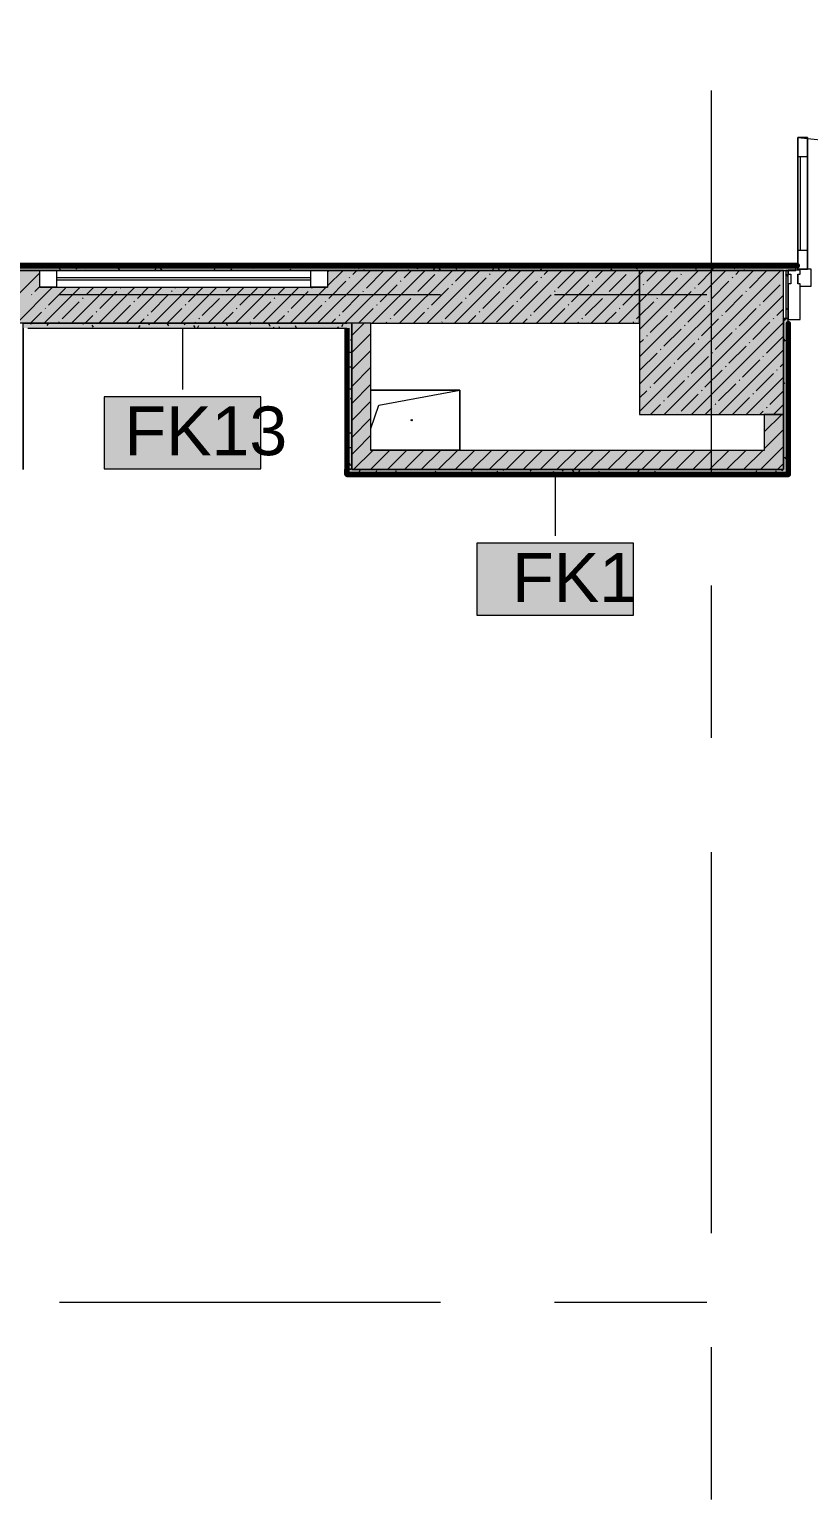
# Model space of a CAD drawing. Header units: millimetres. Extents: x -3817 to 677485, y -22715 to 103890.
# Drawn here: x 571534 to 574783, y 4653 to 10782 of the extents above; entities that cross this region are included whole.
import ezdxf

# ---------------------------------------------------------------- set-up
doc = ezdxf.new("R2010")
doc.units = ezdxf.units.MM
doc.layers.add('PDF _Геометрия', color=7, linetype='Continuous', true_color=0x1d1d1d)
doc.layers.add('PDF _Сплошная заливка', color=7, linetype='Continuous', true_color=0xffffff)
doc.layers.add('PDF _Текст', color=7, linetype='Continuous')
doc.styles.add('PDF GOST-Common', font='arial.ttf')

msp = doc.modelspace()

# ---------------------------------------------------------------- hatches: boundary and pattern name
at = {"layer": 'PDF _Сплошная заливка', "transparency": 33554559}
h = msp.add_hatch(color=256, dxfattribs=at)
h.paths.add_polyline_path([(590658.1, 9776.9), (590658.1, 9796.9), (584238.4, 9796.9), (584238.4, 9776.9), (590158.1, 9776.9)], flags=0)
h.paths.add_polyline_path([(582608.4, 9776.9), (582608.4, 9796.9), (579895.8, 9796.9), (579884.3, 9776.9), (581977.9, 9776.9)], flags=0)
h.paths.add_polyline_path([(579838.1, 9776.9), (579849.7, 9796.9), (579633.1, 9796.9), (579633.1, 9784.9), (579663.1, 9784.9), (579663.1, 9776.9), (579833.1, 9776.9)], flags=0)
h.paths.add_polyline_path([(578503.1, 9776.9), (578503.1, 9784.9), (578533.1, 9785.9), (578533.1, 9796.9), (576289, 9796.9), (576289, 9776.9), (578361, 9776.9)], flags=0)
h.paths.add_polyline_path([(574078.1, 9776.9), (574729.1, 9776.9), (574729.1, 9796.9), (567383.4, 9796.9), (567383.4, 9776.9), (573976.6, 9776.9)], flags=0)
h.paths.add_polyline_path([(565738.4, 9776.9), (565738.4, 9796.9), (560928.1, 9796.9), (560928.1, 9776.9), (565207.7, 9776.9)], flags=0)
h.paths.add_polyline_path([(560762.8, 9776.9), (560923.1, 9776.9), (560923.1, 9796.9), (560583.7, 9796.9), (560572.8, 9777.9), (560538.1, 9796.9), (560533.1, 9796.9), (560533.1, 9776.9), (560538.1, 9776.9)], flags=0)
h.paths.add_polyline_path([(560428.1, 9776.9), (560528.1, 9776.9), (560528.1, 9796.9), (557743.1, 9796.9), (557743.1, 9776.9), (559828.1, 9776.9)], flags=0)
h.paths.add_polyline_path([(556098.1, 9776.9), (556098.1, 9796.9), (555478.1, 9796.9), (555478.1, 9784.9), (555533.1, 9784.9), (555533.1, 9776.9), (555898.1, 9776.9)], flags=0)
h.paths.add_polyline_path([(553418.1, 9776.9), (553973.1, 9778.7), (553973.1, 9784.9), (554028.1, 9784.9), (554028.1, 9796.9), (553418.1, 9796.9), (553418.1, 9785.9)], flags=0)
for points in [[(574078.1, 9556.9), (574078.1, 9776.9), (572777.6, 9776.9), (572777.6, 9706.9), (571577.6, 9706.9), (571577.6, 9776.9), (569438.1, 9776.9), (569438.1, 9556.9), (573976.6, 9556.9)], [(573976.6, 8946.9), (574598.1, 8946.9), (574598.1, 9026.9), (572878.1, 9026.9), (572878.1, 8946.9)], [(574678.1, 8926.9), (574678.1, 8946.9), (572858.1, 8946.9), (572858.1, 8926.9), (573976.6, 8926.9)]]:
    msp.add_hatch(color=256, dxfattribs=at).paths.add_polyline_path(points)
h = msp.add_hatch(color=256, dxfattribs=at)
h.paths.add_polyline_path([(577728.1, 9576.9), (577728.1, 9776.9), (576328.1, 9776.9), (576328.1, 9576.9), (577198.8, 9576.9)], flags=0)
h.paths.add_polyline_path([(574698.1, 9576.9), (574698.1, 9776.9), (574688.1, 9776.9), (574688.1, 9576.9)], flags=0)
h = msp.add_hatch(color=256, dxfattribs=at)
h.paths.add_polyline_path([(576978.8, 9556.9), (576978.8, 9576.9), (576328.1, 9576.9), (576328.1, 9556.9), (576977.8, 9556.9)], flags=0)
h.paths.add_polyline_path([(574678.1, 9556.9), (574698.1, 9556.9), (574698.1, 9576.9), (574678.1, 9576.9)], flags=0)

# ---------------------------------------------------------------- linework, layer by layer
at = {"layer": 'PDF _Геометрия', "color": 253, "lineweight": 9, "true_color": 0xaaaaaa}
msp.add_lwpolyline([(574738.1, 9781.9), (574738.1, 10331.9), (574860.5, 10318.1), (574976.8, 10277.4), (575081, 10211.9), (575168.1, 10124.8), (575233.6, 10020.5), (575274.3, 9904.2), (575288.1, 9781.9, -0.414214), (576288.1, 10781.9), (576288.1, 9781.9)], format="xyb", dxfattribs=at)
for points in [[(574378.1, 8939.5), (574378.1, 10527)], [(574738.1, 10251.9), (574778.1, 10251.9)], [(574748.1, 10251.9), (574748.1, 9861.9)], [(574738.1, 9861.9), (574778.1, 9861.9)], [(572777.6, 9776.9), (571577.6, 9776.9)], [(572707.6, 9746.9), (571647.6, 9746.9)], [(574748.1, 9711.9), (574793.1, 9711.9), (574793.1, 9781.9), (574738.1, 9781.9), (574738.1, 9778.9)], [(574738.1, 9761.9), (574738.1, 9721.9)], [(571577.6, 9706.9), (572777.6, 9706.9)], [(572707.6, 9736.9), (571647.6, 9736.9)], [(571660.3, 9676.9), (573247.8, 9676.9)], [(573724, 9676.9), (574359, 9676.9)], [(574378.1, 7828.3), (574378.1, 8463.3)], [(574378.1, 5764.5), (574378.1, 7352)], [(571660.3, 5476.9), (573247.8, 5476.9)], [(573724, 5476.9), (574359, 5476.9)], [(574378.1, 4653.3), (574378.1, 5288.3)]]:
    msp.add_lwpolyline(points, dxfattribs=at)
msp.add_lwpolyline([(574778.1, 9781.9), (574738.1, 9781.9), (574738.1, 10331.9), (574778.1, 10331.9), (574778.1, 9781.9), (574778.1, 10331.9), (574738.1, 10331.9), (574738.1, 9781.9)], close=True, dxfattribs=at)
at = {"layer": 'PDF _Геометрия', "color": 231, "lineweight": 70, "true_color": 0xff80c0}
msp.add_lwpolyline([(567383.4, 9796.9), (574737.1, 9796.9), (574737.1, 9797.9), (567383.4, 9797.9)], close=True, dxfattribs=at)
at = {"layer": 'PDF _Геометрия', "color": 9, "lineweight": 9, "true_color": 0xc0c0c0}
msp.add_lwpolyline([(572858.1, 8946.9), (572858.1, 8926.9), (574678.1, 8926.9), (574698.1, 8926.9), (574698.1, 9556.9), (574698.1, 9576.9), (574698.1, 9776.9), (574688.1, 9776.9), (574688.1, 9576.9), (574678.1, 9576.9), (574678.1, 9556.9), (574678.1, 8946.9), (572878.1, 8946.9), (572878.1, 9556.9), (572878.1, 9026.9), (572878.1, 8946.9), (574598.1, 8946.9), (574678.1, 8946.9), (574678.1, 9176.9), (574598.1, 9176.9), (574598.1, 9026.9), (572958.1, 9026.9), (572958.1, 9556.9), (574078.1, 9556.9), (574078.1, 9776.9), (574729.1, 9776.9), (574729.1, 9796.9), (567383.4, 9796.9)], dxfattribs=at)
at = {"layer": 'PDF _Геометрия', "color": 7, "lineweight": 9}
for points in [[(574078.1, 9776.9), (569438.1, 9776.9)], [(574678.1, 9776.9), (574078.1, 9776.9), (574078.1, 9176.9), (574678.1, 9176.9)], [(574688.1, 9576.9), (574698.1, 9576.9)], [(572499.2, 9250.4), (571846.1, 9250.4), (571846.1, 8950.4), (572499.2, 8950.4)], [(574052.9, 8640.4), (573399.8, 8640.4), (573399.8, 8340.4), (574052.9, 8340.4)]]:
    msp.add_lwpolyline(points, close=True, dxfattribs=at)
at = {"layer": 'PDF _Геометрия', "lineweight": 9}
for points in [[(571367.1, 9556.9), (571577.6, 9767.4)], [(572735.7, 9556.9), (572955.7, 9776.9)], [(572777.6, 9712.8), (572841.6, 9776.9)], [(572777.6, 9769.9), (572784.6, 9776.9)], [(572849.7, 9556.9), (573069.7, 9776.9)], [(572868.1, 9746.3), (572870.4, 9748.6)], [(572882.3, 9760.5), (572898.7, 9776.9)], [(572939.3, 9703.5), (573010.6, 9774.8)], [(572963.8, 9556.9), (573183.8, 9776.9)], [(573077.8, 9556.9), (573297.8, 9776.9)], [(573096.2, 9746.3), (573126.8, 9776.9)], [(573153.2, 9689.2), (573224.5, 9760.5)], [(573191.9, 9556.9), (573411.9, 9776.9)], [(573238.7, 9774.8), (573240.8, 9776.9)], [(573305.9, 9556.9), (573525.9, 9776.9)], [(573310, 9732), (573354.9, 9776.9)], [(573367, 9675), (573438.3, 9746.3)], [(573420, 9556.9), (573640, 9776.9)], [(573452.6, 9760.5), (573454.9, 9762.9)], [(573466.8, 9774.8), (573468.9, 9776.9)], [(573523.8, 9717.7), (573583, 9776.9)], [(573534, 9556.9), (573754, 9776.9)], [(573648.1, 9556.9), (573868.1, 9776.9)], [(573666.4, 9746.3), (573668.8, 9748.6)], [(573680.7, 9760.5), (573697, 9776.9)], [(573737.7, 9703.5), (573809, 9774.8)], [(573762.1, 9556.9), (573982.1, 9776.9)], [(573876.2, 9556.9), (574078.1, 9758.8), (574096.2, 9776.9)], [(573894.5, 9746.3), (573925.1, 9776.9)], [(573951.5, 9689.2), (574022.8, 9760.5)], [(573990.2, 9556.9), (574078.1, 9644.8), (574210.2, 9776.9)], [(574037.1, 9774.8), (574039.1, 9776.9)], [(574078.1, 9530.7), (574324.3, 9776.9)], [(574078.1, 9416.7), (574438.3, 9776.9)], [(574078.1, 9302.6), (574552.4, 9776.9)], [(574078.1, 9188.6), (574666.4, 9776.9)], [(574108.3, 9732), (574153.2, 9776.9)], [(574165.4, 9675), (574236.6, 9746.3)], [(574250.9, 9760.5), (574253.3, 9762.9)], [(574265.2, 9774.8), (574267.2, 9776.9)], [(574322.2, 9717.7), (574381.3, 9776.9)], [(574464.7, 9746.3), (574467.1, 9748.6)], [(574479, 9760.5), (574495.3, 9776.9)], [(574536, 9703.5), (574607.3, 9774.8)], [(574698.1, 9752.4), (574688.1, 9762.5)], [(571481.1, 9556.9), (571631.1, 9706.9)], [(571556.5, 9689.2), (571577.6, 9710.4)], [(571595.2, 9556.9), (571745.2, 9706.9)], [(571613.5, 9632.2), (571684.8, 9703.5)], [(571709.2, 9556.9), (571859.2, 9706.9)], [(571770.3, 9675), (571802.2, 9706.9)], [(571823.3, 9556.9), (571973.3, 9706.9)], [(571827.4, 9618), (571898.6, 9689.2)], [(571912.9, 9703.5), (571915.3, 9705.9)], [(571937.3, 9556.9), (572087.3, 9706.9)], [(571984.2, 9660.7), (572030.3, 9706.9)], [(572051.4, 9556.9), (572201.4, 9706.9)], [(572126.7, 9689.2), (572129.1, 9691.6)], [(572141, 9703.5), (572144.4, 9706.9)], [(572165.4, 9556.9), (572315.4, 9706.9)], [(572198, 9646.5), (572258.4, 9706.9)], [(572279.5, 9556.9), (572429.5, 9706.9)], [(572354.8, 9689.2), (572372.5, 9706.9)], [(572393.5, 9556.9), (572543.5, 9706.9)], [(572411.9, 9632.2), (572483.1, 9703.5)], [(572507.6, 9556.9), (572657.6, 9706.9)], [(572568.7, 9675), (572600.6, 9706.9)], [(572621.6, 9556.9), (572771.6, 9706.9)], [(572625.7, 9618), (572697, 9689.2)], [(572711.2, 9703.5), (572713.6, 9705.9)], [(572782.5, 9660.7), (572853.8, 9732)], [(572925.1, 9689.2), (572927.4, 9691.6)], [(572996.4, 9646.5), (573067.6, 9717.7)], [(573081.9, 9732), (573084.3, 9734.4)], [(573210.2, 9632.2), (573281.5, 9703.5)], [(573295.7, 9717.7), (573298.1, 9720.1)], [(573424, 9618), (573495.3, 9689.2)], [(573509.6, 9703.5), (573512, 9705.9)], [(573580.9, 9660.7), (573652.1, 9732)], [(573723.4, 9689.2), (573725.8, 9691.6)], [(573794.7, 9646.5), (573866, 9717.7)], [(573880.2, 9732), (573882.6, 9734.4)], [(574008.5, 9632.2), (574078.1, 9701.8), (574079.8, 9703.5)], [(574094.1, 9717.7), (574096.5, 9720.1)], [(574222.4, 9618), (574293.7, 9689.2)], [(574307.9, 9703.5), (574310.3, 9705.9)], [(574379.2, 9660.7), (574450.5, 9732)], [(574521.8, 9689.2), (574524.1, 9691.6)], [(574593, 9646.5), (574664.3, 9717.7)], [(571542.2, 9675), (571544.6, 9677.3)], [(571670.5, 9575.2), (571741.8, 9646.5)], [(571756.1, 9660.7), (571758.4, 9663.1)], [(571884.4, 9560.9), (571955.7, 9632.2)], [(571969.9, 9646.5), (571972.3, 9648.8)], [(572041.2, 9603.7), (572112.5, 9675)], [(572183.8, 9632.2), (572186.1, 9634.6)], [(572255, 9589.4), (572326.3, 9660.7)], [(572340.6, 9675), (572342.9, 9677.3)], [(572468.9, 9575.2), (572540.2, 9646.5)], [(572554.4, 9660.7), (572556.8, 9663.1)], [(572682.7, 9560.9), (572754, 9632.2)], [(572768.3, 9646.5), (572770.6, 9648.8)], [(572839.5, 9603.7), (572910.8, 9675)], [(572982.1, 9632.2), (572984.5, 9634.6)], [(573053.4, 9589.4), (573124.7, 9660.7)], [(573138.9, 9675), (573141.3, 9677.3)], [(573267.2, 9575.2), (573338.5, 9646.5)], [(573352.8, 9660.7), (573355.1, 9663.1)], [(573481.1, 9560.9), (573552.3, 9632.2)], [(573566.6, 9646.5), (573569, 9648.8)], [(573637.9, 9603.7), (573709.2, 9675)], [(573780.4, 9632.2), (573782.8, 9634.6)], [(573851.7, 9589.4), (573923, 9660.7)], [(573937.3, 9675), (573939.6, 9677.3)], [(574065.6, 9575.2), (574078.1, 9587.7), (574136.9, 9646.5)], [(574151.1, 9660.7), (574153.5, 9663.1)], [(574180.5, 9176.9), (574678.1, 9674.5)], [(574279.4, 9560.9), (574350.7, 9632.2)], [(574365, 9646.5), (574367.3, 9648.8)], [(574436.2, 9603.7), (574507.5, 9675)], [(574578.8, 9632.2), (574581.2, 9634.6)], [(571538.2, 9556.9), (571585, 9603.7)], [(571599.3, 9618), (571601.6, 9620.3)], [(571656.3, 9560.9), (571658.7, 9563.3)], [(571766.3, 9556.9), (571798.8, 9589.4)], [(571813.1, 9603.7), (571815.5, 9606.1)], [(571994.4, 9556.9), (572012.7, 9575.2)], [(572026.9, 9589.4), (572029.3, 9591.8)], [(572108.4, 9556.9), (572169.5, 9618)], [(572222.5, 9556.9), (572226.5, 9560.9)], [(572240.8, 9575.2), (572243.2, 9577.6)], [(572336.5, 9556.9), (572383.3, 9603.7)], [(572397.6, 9618), (572400, 9620.3)], [(572454.6, 9560.9), (572457, 9563.3)], [(572564.6, 9556.9), (572597.2, 9589.4)], [(572611.4, 9603.7), (572613.8, 9606.1)], [(572792.7, 9556.9), (572811, 9575.2)], [(572825.3, 9589.4), (572827.7, 9591.8)], [(572906.8, 9556.9), (572967.8, 9618)], [(573020.8, 9556.9), (573024.9, 9560.9)], [(573039.1, 9575.2), (573041.5, 9577.6)], [(573134.9, 9556.9), (573181.7, 9603.7)], [(573195.9, 9618), (573198.3, 9620.3)], [(573253, 9560.9), (573255.3, 9563.3)], [(573363, 9556.9), (573395.5, 9589.4)], [(573409.8, 9603.7), (573412.2, 9606.1)], [(573591.1, 9556.9), (573609.4, 9575.2)], [(573623.6, 9589.4), (573626, 9591.8)], [(573705.1, 9556.9), (573766.2, 9618)], [(573819.1, 9556.9), (573823.2, 9560.9)], [(573837.5, 9575.2), (573839.8, 9577.6)], [(573933.2, 9556.9), (573980, 9603.7)], [(573994.3, 9618), (573996.7, 9620.3)], [(574051.3, 9560.9), (574053.7, 9563.3)], [(574122.6, 9518.2), (574193.9, 9589.4)], [(574208.1, 9603.7), (574210.5, 9606.1)], [(574336.4, 9503.9), (574407.7, 9575.2)], [(574422, 9589.4), (574424.3, 9591.8)], [(574493.3, 9546.7), (574564.5, 9618)], [(574550.3, 9489.6), (574621.6, 9560.9)], [(574635.8, 9575.2), (574638.2, 9577.6)], [(574650.1, 9589.4), (574678.1, 9617.5)], [(574698.1, 9611), (574688.1, 9621)], [(572878.1, 9505.4), (572929.6, 9556.9)], [(572878.1, 9434.7), (572958.1, 9514.7)], [(574108.3, 9503.9), (574110.7, 9506.3)], [(574179.6, 9461.1), (574250.9, 9532.4)], [(574265.2, 9546.7), (574267.5, 9549)], [(574294.5, 9176.9), (574678.1, 9560.5)], [(574393.5, 9446.9), (574464.7, 9518.2)], [(574479, 9532.4), (574481.4, 9534.8)], [(574607.3, 9432.6), (574678.1, 9503.4)], [(572878.1, 9364), (572958.1, 9444)], [(574078.1, 9473.7), (574094.1, 9489.6)], [(574165.4, 9446.9), (574167.7, 9449.2)], [(574236.6, 9404.1), (574307.9, 9475.4)], [(574322.2, 9489.6), (574324.6, 9492)], [(574408.6, 9176.9), (574678.1, 9446.4)], [(574450.5, 9389.9), (574521.8, 9461.1)], [(574536, 9475.4), (574538.4, 9477.8)], [(574079.8, 9361.3), (574151.1, 9432.6)], [(574222.4, 9389.9), (574224.8, 9392.2)], [(574293.7, 9347.1), (574365, 9418.4)], [(574379.2, 9432.6), (574381.6, 9435)], [(574436.2, 9375.6), (574438.6, 9378)], [(574507.5, 9332.8), (574578.8, 9404.1)], [(574593, 9418.4), (574595.4, 9420.7)], [(574664.3, 9375.6), (574678.1, 9389.4)], [(572878.1, 9293.3), (572958.1, 9373.3)], [(574136.9, 9304.3), (574208.1, 9375.6)], [(574193.9, 9247.3), (574265.2, 9318.6)], [(574279.4, 9332.8), (574281.8, 9335.2)], [(574350.7, 9290.1), (574422, 9361.3)], [(574493.3, 9318.6), (574495.6, 9320.9)], [(574522.6, 9176.9), (574678.1, 9332.4)], [(574564.5, 9275.8), (574635.8, 9347.1)], [(574650.1, 9361.3), (574652.4, 9363.7)], [(572878.1, 9222.5), (572958.1, 9302.5)], [(574078.1, 9245.6), (574108.3, 9275.8)], [(574122.6, 9290.1), (574125, 9292.4)], [(574250.9, 9190.3), (574322.2, 9261.5)], [(574336.4, 9275.8), (574338.8, 9278.2)], [(574407.7, 9233), (574479, 9304.3)], [(574550.3, 9261.5), (574552.7, 9263.9)], [(574621.6, 9218.8), (574678.1, 9275.3)], [(572878.1, 9151.8), (572958.1, 9231.8)], [(574123.4, 9176.9), (574165.4, 9218.8)], [(574179.6, 9233), (574182, 9235.4)], [(574351.5, 9176.9), (574379.2, 9204.5)], [(574393.5, 9218.8), (574395.8, 9221.1)], [(574465.6, 9176.9), (574536, 9247.3)], [(574607.3, 9204.5), (574609.7, 9206.9)], [(574636.7, 9176.9), (574678.1, 9218.3)], [(572878.1, 9081.1), (572958.1, 9161.1)], [(574237.5, 9176.9), (574239, 9178.4)], [(574579.6, 9176.9), (574593, 9190.3)], [(574598.1, 9174.8), (574600.2, 9176.9)], [(574598.1, 9104.1), (574670.9, 9176.9)], [(572878.1, 9010.4), (572894.6, 9026.9), (572958.1, 9090.4)], [(574598.1, 9033.4), (574678.1, 9113.4)], [(572885.3, 8946.9), (572965.3, 9026.9)], [(572956, 8946.9), (573036, 9026.9)], [(573026.7, 8946.9), (573106.7, 9026.9)], [(573097.4, 8946.9), (573177.4, 9026.9)], [(573168.1, 8946.9), (573248.1, 9026.9)], [(573238.8, 8946.9), (573318.8, 9026.9)], [(573309.5, 8946.9), (573389.5, 9026.9)], [(573380.3, 8946.9), (573460.3, 9026.9)], [(573451, 8946.9), (573531, 9026.9)], [(573521.7, 8946.9), (573601.7, 9026.9)], [(573592.4, 8946.9), (573672.4, 9026.9)], [(573663.1, 8946.9), (573743.1, 9026.9)], [(573733.8, 8946.9), (573813.8, 9026.9)], [(573804.5, 8946.9), (573884.5, 9026.9)], [(573875.2, 8946.9), (573955.2, 9026.9)], [(573945.9, 8946.9), (574025.9, 9026.9)], [(574016.6, 8946.9), (574096.6, 9026.9)], [(574087.4, 8946.9), (574167.4, 9026.9)], [(574158.1, 8946.9), (574238.1, 9026.9)], [(574228.8, 8946.9), (574308.8, 9026.9)], [(574299.5, 8946.9), (574379.5, 9026.9)], [(574370.2, 8946.9), (574450.2, 9026.9)], [(574440.9, 8946.9), (574520.9, 9026.9)], [(574511.6, 8946.9), (574591.6, 9026.9)], [(574582.3, 8946.9), (574598.1, 8962.6), (574678.1, 9042.6)], [(574653, 8946.9), (574678.1, 8971.9)]]:
    msp.add_lwpolyline(points, dxfattribs=at)
at = {"layer": 'PDF _Геометрия', "color": 253, "lineweight": 13, "true_color": 0xaaaaaa}
for points in [[(571647.6, 9776.9), (571647.6, 9706.9), (571577.6, 9706.9), (571577.6, 9776.9)], [(572777.6, 9776.9), (572777.6, 9706.9), (572707.6, 9706.9), (572707.6, 9776.9)]]:
    msp.add_lwpolyline(points, close=True, dxfattribs=at)
at = {"layer": 'PDF _Геометрия', "color": 253, "lineweight": 9, "true_color": 0x9b9b9b}
for points in [[(571610.1, 9796.9), (571608.2, 9793.5)], [(571622.4, 9789.3), (571618, 9796.9)], [(571664, 9778.1), (571659, 9786.8)], [(571680.5, 9796.9), (571676.2, 9789.5)], [(571732, 9782.2), (571727, 9790.9)], [(571770.3, 9776.9), (571768.7, 9779.8)], [(571775.7, 9778.9), (571774.5, 9776.9)], [(571909.8, 9779.2), (571904.7, 9787.9)], [(572063.1, 9788.9), (572058, 9780.2)], [(572087.1, 9776.9), (572082.4, 9784.9)], [(572102.8, 9796.9), (572099.7, 9791.4)], [(572192.7, 9776.9), (572192.1, 9777.9)], [(572308.8, 9787.8), (572303.8, 9779.1)], [(572376.8, 9783.7), (572372.8, 9776.9)], [(572427.6, 9796.6), (572427.5, 9796.9)], [(572469.3, 9785.5), (572464.2, 9794.2)], [(572525.2, 9796.9), (572523.1, 9793.3)], [(572622.6, 9782.6), (572619.2, 9776.9)], [(572690.6, 9778.6), (572689.6, 9776.9)], [(572783, 9790.7), (572779.4, 9796.9)], [(572851.1, 9794.7), (572849.8, 9796.9)], [(572892.7, 9783.6), (572887.7, 9792.3)], [(572909.9, 9792.7), (572904.9, 9784)], [(572931.8, 9776.9), (572929.3, 9781.1)], [(572947.5, 9796.9), (572946.5, 9795.2)], [(573028.8, 9791.8), (573025.8, 9796.9)], [(573114, 9780.5), (573111.9, 9776.9)], [(573155.7, 9791.6), (573150.6, 9782.9)], [(573206.5, 9788.8), (573201.8, 9796.9)], [(573223.7, 9787.5), (573218.7, 9778.8)], [(573248.1, 9777.6), (573243.1, 9786.3)], [(573316.1, 9781.7), (573311.1, 9790.4)], [(573354.1, 9776.9), (573352.7, 9779.2)], [(573469.4, 9786.4), (573464.4, 9777.7)], [(573493.8, 9778.7), (573488.8, 9787.4)], [(573537.5, 9782.3), (573534.3, 9776.9)], [(573670.9, 9776.9), (573666.5, 9784.4)], [(573756.8, 9796.5), (573751.8, 9787.8)], [(573776.5, 9776.9), (573776.2, 9777.3)], [(573960.9, 9784.2), (573956.6, 9776.9)], [(574002.5, 9795.4), (573997.5, 9786.7)], [(574011.7, 9796.1), (574011.3, 9796.9)], [(574053.3, 9785), (574048.3, 9793.7)], [(574070.6, 9791.3), (574065.5, 9782.6)], [(574316.3, 9790.2), (574311.3, 9781.5)], [(574367.1, 9790.2), (574363.2, 9796.9)], [(574384.3, 9786.1), (574379.3, 9777.4)], [(574435.1, 9794.2), (574433.6, 9796.9)], [(574476.8, 9783.1), (574471.7, 9791.8)], [(574515.6, 9776.9), (574513.4, 9780.6)], [(574601.7, 9796.9), (574598.6, 9791.6)], [(574612.8, 9791.2), (574609.6, 9796.9)], [(574685.9, 9576.9), (574680.8, 9568.2)], [(571541.9, 9556.9), (571539.1, 9551.9)], [(571612.1, 9556.5), (571607.1, 9547.8)], [(571706.6, 9537.2), (571706.4, 9536.9)], [(571759.5, 9551.7), (571756.6, 9556.9)], [(571801.2, 9540.5), (571796.1, 9549.3)], [(571993.9, 9547.3), (571988.9, 9538.6)], [(572034.7, 9556.9), (572030.5, 9549.7)], [(572114.9, 9545.7), (572109.9, 9554.4)], [(572140.2, 9556.9), (572140.2, 9556.8)], [(572183, 9549.8), (572178.9, 9556.9)], [(572224.6, 9538.7), (572219.6, 9547.4)], [(572239.7, 9546.2), (572234.6, 9537.5)], [(572307.7, 9542.1), (572304.7, 9536.9)], [(572360.7, 9546.8), (572355.7, 9555.5)], [(572386.6, 9556.9), (572385.9, 9555.7)], [(572457, 9556.9), (572454, 9551.6)], [(572538.4, 9543.8), (572533.4, 9552.5)], [(572553.4, 9541), (572551, 9536.9)], [(572577.6, 9536.9), (572575, 9541.4)], [(572621.5, 9536.9), (572621.4, 9536.9)], [(572648, 9536.9), (572643, 9545.5)], [(572824, 9536.9), (572820.7, 9542.5)], [(572840.8, 9551.1), (572835.8, 9542.3)], [(572878.1, 9554.7), (572877.4, 9553.5)], [(574697, 9535.2), (574692, 9526.5)], [(574697.2, 9523.2), (574692.2, 9531.9)], [(572878.1, 9493.8), (572873.3, 9485.5)], [(574686, 9481.6), (574681, 9490.3)], [(574692.8, 9496.9), (574698.1, 9496.9)], [(572864, 9435.9), (572874.1, 9435.9)], [(574692.8, 9405.4), (574698.1, 9405.4)], [(572864.4, 9344.9), (572859.4, 9353.6)], [(572864, 9374.9), (572874.1, 9374.9)], [(574679, 9371.9), (574678.1, 9373.4)], [(574698.1, 9354.3), (574695, 9348.8)], [(572864, 9283.5), (572874.1, 9283.5)], [(574683.1, 9303.9), (574678.1, 9312.4)], [(572877.3, 9248.4), (572872.2, 9239.7)], [(574692.8, 9222.5), (574698.1, 9222.5)], [(574698.1, 9216.8), (574697.4, 9218.1)], [(574692.8, 9161.6), (574698.1, 9161.6)], [(572864, 9100.6), (572874.1, 9100.6)], [(574698.1, 9110.4), (574693.9, 9103.1)], [(572865, 9044.3), (572860, 9035.6)], [(572864, 9039.7), (572874.1, 9039.7)], [(574692.8, 9070.1), (574698.1, 9070.1)], [(572873.7, 8963.1), (572868.6, 8971.8)], [(572925, 8948.2), (572935.1, 8948.2)], [(573077.4, 8948.2), (573087.5, 8948.2)], [(573168.8, 8948.2), (573178.9, 8948.2)], [(573260.3, 8948.2), (573270.3, 8948.2)], [(573443.2, 8948.2), (573453.2, 8948.2)], [(573534.6, 8948.2), (573544.7, 8948.2)], [(573595.6, 8948.2), (573605.6, 8948.2)], [(573748, 8948.2), (573758, 8948.2)], [(573839.4, 8948.2), (573849.5, 8948.2)], [(573930.8, 8948.2), (573940.9, 8948.2)], [(574113.7, 8948.2), (574123.8, 8948.2)], [(574205.2, 8948.2), (574215.2, 8948.2)], [(574266.1, 8948.2), (574276.2, 8948.2)], [(574418.5, 8948.2), (574428.6, 8948.2)], [(574510, 8948.2), (574520, 8948.2)], [(574601.4, 8948.2), (574611.5, 8948.2)], [(574688.2, 8990.1), (574683.2, 8998.8)], [(572872.1, 8934.7), (572867.6, 8926.9)], [(572913.7, 8945.8), (572908.7, 8937.1)], [(572981.8, 8941.7), (572976.7, 8933)], [(573025, 8944.9), (573023.8, 8946.9)], [(573066.6, 8933.7), (573061.6, 8942.4)], [(573227.5, 8940.7), (573222.5, 8931.9)], [(573295.5, 8936.6), (573290.5, 8927.9)], [(573380.4, 8938.9), (573375.8, 8946.9)], [(573448.4, 8943), (573446.2, 8946.9)], [(573490, 8931.8), (573485, 8940.5)], [(573512.6, 8946.9), (573509.8, 8942)], [(573528.1, 8926.9), (573526.6, 8929.4)], [(573626.1, 8940), (573622.1, 8946.9)], [(573677.3, 8927.3), (573677.1, 8926.9)], [(573719, 8938.5), (573713.9, 8929.8)], [(573759, 8946.9), (573755.6, 8940.9)], [(573803.8, 8937), (573798.8, 8945.7)], [(573828.6, 8945.5), (573823.6, 8936.8)], [(573844.9, 8926.9), (573840.4, 8934.6)], [(573913.5, 8929.9), (573908.5, 8938.6)], [(573950.4, 8926.9), (573950.1, 8927.5)], [(574074.4, 8944.4), (574069.3, 8935.7)], [(574091.2, 8926.9), (574086.2, 8935.7)], [(574142.4, 8940.4), (574137.4, 8931.6)], [(574185.6, 8946.3), (574185.3, 8946.9)], [(574267.2, 8926.9), (574263.9, 8932.7)], [(574357.3, 8946.9), (574356.7, 8945.8)], [(574524.2, 8931.1), (574521.7, 8926.9)], [(574565.8, 8942.3), (574560.8, 8933.5)], [(574603.7, 8946.9), (574602.4, 8944.7)], [(574609, 8944.4), (574607.6, 8946.9)], [(574650.7, 8933.2), (574645.7, 8941.9)], [(574674.1, 8946.9), (574670.5, 8940.6)]]:
    msp.add_lwpolyline(points, dxfattribs=at)
at = {"layer": 'PDF _Геометрия', "color": 7, "lineweight": 20}
msp.add_lwpolyline([(574738.1, 9761.9), (574748.1, 9761.9), (574748.1, 9778.9), (574698.1, 9778.9), (574698.1, 9761.9), (574708.1, 9761.9), (574708.1, 9721.9), (574698.1, 9721.9), (574698.1, 9571.9), (574748.1, 9571.9), (574748.1, 9721.9), (574738.1, 9721.9)], close=True, dxfattribs=at)
at = {"layer": 'PDF _Геометрия', "color": 7, "lineweight": 9}
for points in [[(571508.1, 9536.9), (571508.1, 8946.9), (571508.1, 9536.9), (571508.1, 9556.9), (572858.1, 9556.9), (571508.1, 9556.9), (571428.1, 9556.9)], [(571528.1, 9536.9), (572857.1, 9536.9)], [(572172.7, 9536.4), (572172.7, 9280.5)], [(572958.1, 9556.9), (572878.1, 9556.9), (572858.1, 9556.9)], [(572858.1, 9536.9), (572858.1, 8946.9)], [(572958.1, 9277.8), (573328.1, 9277.8), (573328.1, 9027.8), (572958.1, 9027.8), (573328.1, 9027.8), (573328.1, 9277.8), (573328.1, 9027.8), (572958.1, 9027.8)], [(572958.1, 9117.8), (572990.6, 9215.3), (573328.1, 9277.8)], [(572958.1, 9277.8), (573328.1, 9277.8), (572958.1, 9277.8)], [(573726.4, 8926.4), (573726.4, 8670.5)]]:
    msp.add_lwpolyline(points, dxfattribs=at)
at = {"layer": 'PDF _Геометрия', "color": 231, "lineweight": 70, "true_color": 0xff80c0}
msp.add_lwpolyline([(572857.1, 9535.9), (572857.1, 8926.9), (572857.1, 8925.9), (574698.1, 8925.9), (574699.1, 8925.9), (574699.1, 9555.9), (574698.1, 9555.9), (574698.1, 8926.9), (572858.1, 8926.9), (572858.1, 8946.9)], dxfattribs=at)
at = {"layer": 'PDF _Геометрия', "color": 231, "lineweight": 9, "true_color": 0xff80c0}
msp.add_lwpolyline([(572858.1, 8946.9), (572858.1, 9536.9), (572857.1, 9536.9)], dxfattribs=at)
at = {"layer": 'PDF _Геометрия', "color": 253, "lineweight": 9, "true_color": 0x9b9b9b}
for points in [[(574698.1, 9557.8), (574692.8, 9557.8)], [(572874.1, 8948.2), (572864, 8948.2)]]:
    msp.add_lwpolyline(points, close=True, dxfattribs=at)
at = {"layer": 'PDF _Геометрия', "color": 7, "lineweight": 9}
msp.add_circle((573128.1, 9152.8), 2.5, dxfattribs=at)
at = {"layer": 'PDF _Сплошная заливка', "color": 254, "lineweight": 35, "true_color": 0xffb9dc, "transparency": 33554559}
msp.add_solid([(574737.1, 9796.9), (574737.1, 9797.9), (573976.6, 9796.9)], dxfattribs=at)
at = {"layer": 'PDF _Сплошная заливка', "lineweight": 35, "transparency": 33554559}
for points in [[(574078.1, 9176.9), (574678.1, 9176.9), (574078.1, 9776.9), (574678.1, 9776.9)], [(571508.1, 9536.9), (572858.1, 9536.9), (571508.1, 9556.9), (572858.1, 9556.9)], [(572878.1, 8946.9), (572878.1, 9556.9), (572858.1, 8946.9), (572858.1, 9556.9)], [(572958.1, 9026.9), (572958.1, 9556.9), (572878.1, 9026.9), (572878.1, 9556.9)], [(574698.1, 8926.9), (574698.1, 9556.9), (574678.1, 8926.9), (574678.1, 9556.9)], [(574678.1, 8946.9), (574678.1, 9176.9), (574598.1, 8946.9), (574598.1, 9176.9)]]:
    msp.add_solid(points, dxfattribs=at)
at = {"layer": 'PDF _Сплошная заливка', "lineweight": 9, "transparency": 33554559}
for points in [[(572499.2, 9250.4), (571846.1, 9250.4), (572499.2, 8950.4), (571846.1, 8950.4)], [(574052.9, 8640.4), (573399.8, 8640.4), (574052.9, 8340.4), (573399.8, 8340.4)]]:
    msp.add_solid(points, dxfattribs=at)

# ---------------------------------------------------------------- texts
at = {"layer": 'PDF _Текст', "char_height": 203.2, "attachment_point": 4, "style": 'PDF GOST-Common'}
for s, insert in [('FK13', (571930.7, 9107)), ('FK1', (573546.9, 8497))]:
    msp.add_mtext(s, dxfattribs=dict(at, insert=insert))

doc.saveas('drawing.dxf')
